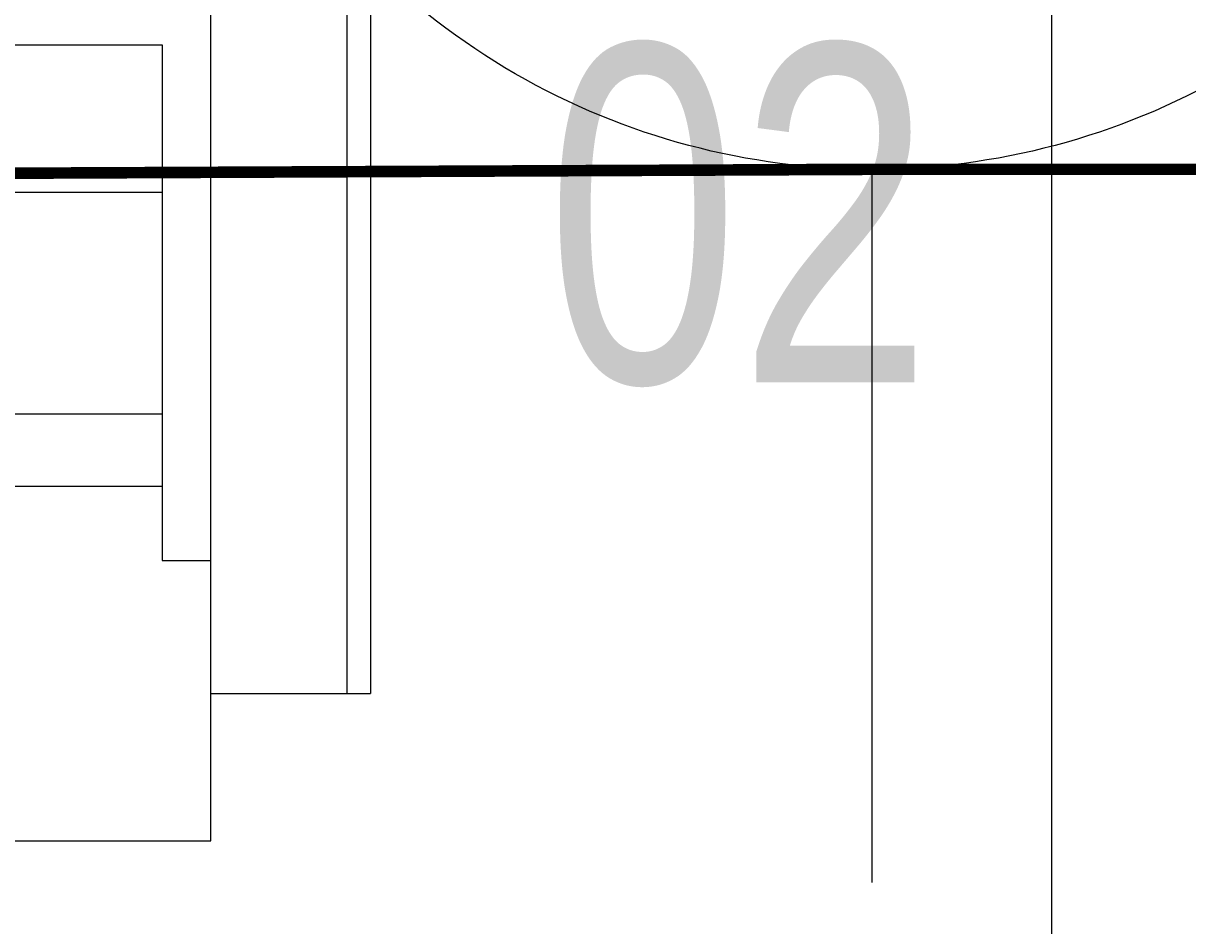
# Model space of a CAD drawing. Header units: metres. Extents: x 75097 to 220695, y -1557923 to -1361206.
# Drawn here: x 193011.3 to 193312.6, y -1455618.1 to -1455384.5 of the extents above; entities that cross this region are included whole.
import ezdxf
from ezdxf import colors
from ezdxf.entities.mleader import LeaderData, LeaderLine
from ezdxf.math import Vec2, Vec3

# ---------------------------------------------------------------- set-up
doc = ezdxf.new("R2010")
doc.units = ezdxf.units.M
doc.layers.get('0').update_dxf_attribs({"lineweight": 0})
doc.layers.add('A-100 - Copy$0$Medical Equipment and Furniture', color=8, linetype='Continuous', lineweight=0)
doc.layers.add('E-POWR', color=7, linetype='Continuous', lineweight=9, true_color=0x4e7e3e)
doc.styles.add('A-100 - Copy$0$X3G_ENTITY_257CFD', font='swisscl.ttf', dxfattribs={"height": 200})
doc.styles.get("Standard").update_dxf_attribs({"font": 'GOTHIC.TTF'})

# ---------------------------------------------------------------- blocks, each defined once
blk = doc.blocks.new('NORMAL SOCKET')
at = {"layer": 'E-POWR'}
blk.add_line((0, 307.68), (0, 615.36), dxfattribs=at)
blk.add_ellipse((0, 0), major_axis=(32.75, 305.93), ratio=1, start_param=4.81904, end_param=7.960633, dxfattribs=at)
blk = doc.blocks.new('A-100 - Copy$0$GF21042-P')
blk.add_line((0.7, 0.6), (-0.7, 0.6))
blk = doc.blocks.new('A-100 - Copy$0$ITPPLT2C-P')
for p, q in [((0.02286, 0.03177), (0.26184, 0.03177)), ((0.26184, -0.00959), (0.26184, 0.03177)), ((0.03041, 0.02557), (0.26184, 0.02557)), ((0.3, -0.00959), (0.0401, -0.00959)), ((0.22741, -0.02218), (0.22741, -0.00959)), ((0.3, -0.27688), (0.3, -0.00959)), ((0.09395, -0.2515), (0.09395, -0.02218)), ((0.09395, -0.02218), (0.22741, -0.02218)), ((0.13211, -0.2515), (0.13211, -0.02218)), ((0.18945, -0.2515), (0.18945, -0.02218)), ((0.20824, -0.2515), (0.20824, -0.02218))]:
    blk.add_line(p, q)
blk = doc.blocks.new('A-100 - Copy')
at = {"layer": 'A-100 - Copy$0$Medical Equipment and Furniture', "xscale": -1000, "yscale": 1000, "zscale": 1000, "rotation": 270}
blk.add_blockref('A-100 - Copy$0$GF21042-P', (192677.43, -1455942.69, 0), dxfattribs=at)
at = {"layer": 'A-100 - Copy$0$Medical Equipment and Furniture', "extrusion": (1.38543e-06, -1.57008e-05, -1), "xscale": -1000.000000000007, "yscale": 1000.000000000005, "zscale": 1000, "rotation": 90}
blk.add_blockref('A-100 - Copy$0$ITPPLT2C-P', (-193069.4, -1455296.13, 23.12), dxfattribs=at)
at = {"layer": 'A-100 - Copy$0$Medical Equipment and Furniture', "insert": (193196.48, -1455390, 0.01), "char_height": 87.473, "attachment_point": 2, "style": 'A-100 - Copy$0$X3G_ENTITY_257CFD'}
blk.add_mtext('02', dxfattribs=at)

msp = doc.modelspace()

# ---------------------------------------------------------------- linework, layer by layer
at = {"layer": 'E-POWR', "const_width": 3}
msp.add_lwpolyline([(192805.31, -1455424.23), (193230.9, -1455422.3), (195048.12, -1455422.3), (195051.45, -1459781.77), (195053.67, -1460191.55), (195053.67, -1462171.39), (197662.7, -1462171.39), (197662.7, -1462690.6), (197181.18, -1462690.6)], dxfattribs=at)

# ---------------------------------------------------------------- block references
at = {"layer": 'E-POWR', "color": 85, "xscale": -0.6, "yscale": 0.6, "zscale": 0.6, "rotation": 180}
msp.add_blockref('NORMAL SOCKET', (193230.9, -1455237.69, 2.36), dxfattribs=at)

# ---------------------------------------------------------------- leaders
at = {"layer": 'E-POWR'}
ml = msp.add_multileader_mtext('Standard', dxfattribs=at)
ml.set_content('#Y3\\PTO PP-03', color=256)
ml.set_leader_properties()
ml.build(insert=Vec2(0, 0))
ml.multileader.update_dxf_attribs({"text_right_attachment_type": 6, "dogleg_length": 200, "arrow_head_size": 200})
ctx = ml.context
ctx.base_point, ctx.char_height, ctx.arrow_head_size, ctx.landing_gap_size, ctx.plane_origin = Vec3(193291.7, -1456134.3, 2.35), 150, 200, 0.09, Vec3(193930.83, -1457217.87, 2.35)
ctx.right_attachment = 6
notes = []
notes.append((ctx, [(0, (1, 1, 0), (193091.7, -1456134.3, 2.35), (1, 0), 200, [(0, [(192804.31, -1455424.16, 2.35)], 0, [])])]))
ctx.mtext.insert, ctx.mtext.width, ctx.mtext.flow_direction = Vec3(193291.79, -1456057.42, 2.35), 1379.3693, 5
for ctx, leaders in notes:
    for number, flags, end, landing, length, lines in leaders:
        leader = LeaderData()
        leader.index, (leader.has_last_leader_line, leader.has_dogleg_vector, leader.attachment_direction) = number, flags
        leader.last_leader_point, leader.dogleg_vector, leader.dogleg_length = Vec3(end), Vec3(landing), length
        for number, points, colour, breaks in lines:
            line = LeaderLine()
            line.index, line.vertices, line.color, line.breaks = number, Vec3.list(points), colors.encode_raw_color(colour), breaks
            leader.lines.append(line)
        ctx.leaders.append(leader)

# ---------------------------------------------------------------- next in the draw order: block references
msp.add_blockref('A-100 - Copy', (0, 0))

doc.saveas('drawing.dxf')
